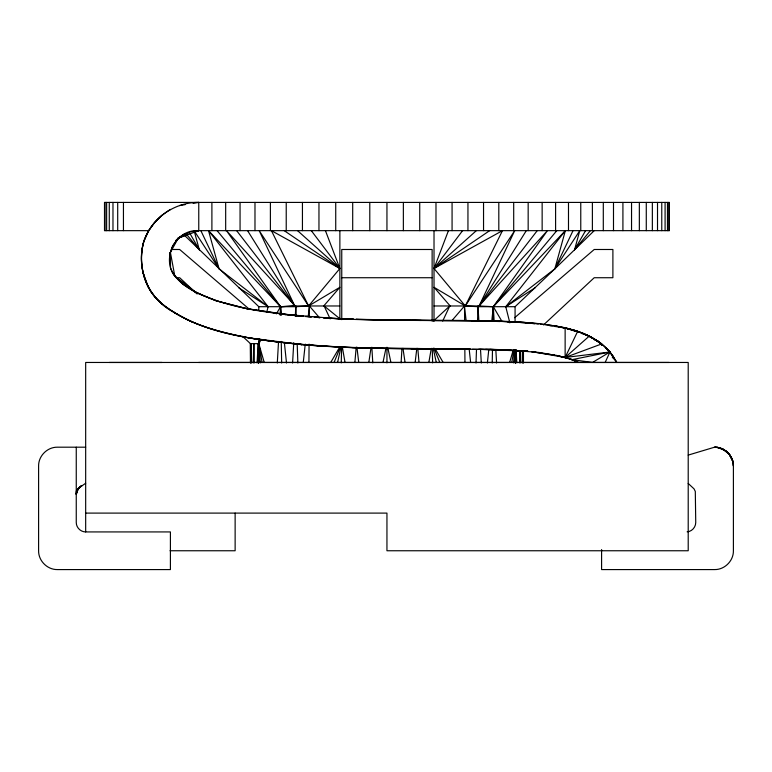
<?xml version="1.0" encoding="UTF-8"?>
<svg xmlns="http://www.w3.org/2000/svg" width="772" height="772" viewBox="0 0 772 772"><rect width="100%" height="100%" fill="white"/><g stroke="black" fill="none" stroke-linecap="round" stroke-linejoin="round"><path stroke-width="1.16" d="M258.755 362.859L258.803 338.869M515.281 362.859L515.3 349.639M251.17 362.859L251.296 343.637L251.701 362.859M515.426 362.859L515.503 349.639M308.935 361.991L309.07 344.109M309.282 316.703L309.369 305.973L295.85 306.696L258.803 306.696L183.939 234.823M515.571 362.859L515.696 349.639M523.281 362.859L523.387 350.845M492.227 362.994L492.478 349.822M493.028 321.075L493.298 306.696L547.416 230.654L479.113 305.973L478.032 306.696L464.512 305.973L452.18 320.322M519.604 362.859L519.855 350.845M522.181 362.859L522.441 350.845M253.399 362.859L253.872 343.637L254.278 362.859M341.243 362.859L341.658 347.236M476.015 362.994L476.488 349.822M477.521 321.075L478.032 305.973M257.086 362.859L258.128 343.637L258.311 362.859M277.293 362.994L278.547 341.436M280.091 315.082L280.583 306.696L226.466 230.654L295.85 306.696L296.197 316.279M292.578 362.994L293.756 342.633M295.29 316.279L295.85 305.973M401.093 362.859L401.971 348.442M513.573 362.859L514.615 349.639M354.869 362.464L356.191 347.168M292.627 315.304L246.886 308.694L216.372 300.868L196.271 292.675L182.877 284.212L174.945 276.308C160.856 258.523 175.534 228.869 198.761 230.654L198.761 202.418C174.511 202.061 151.264 218.322 143.814 241.453C137.387 263.773 144.123 290.349 163.017 304.66C202.418 334.923 254.316 339.362 301.958 344.611C357.88 349.398 414.062 348.722 470.138 349.04M169.589 261.322L170.4 252.386L178.264 238.162L184.576 233.945M170.197 254.548L170.4 252.386L174.819 276.144L178.747 280.091M487.373 362.994L488.763 349.822M491.793 321.075L493.298 306.696L556.805 230.654M303.319 361.991L305.249 344.109M308.211 316.703L309.369 305.973L319.396 317.63M85.673 483.233L78.261 488.464L76.254 494.273L76.312 490.876M415.143 362.464L416.832 348.346M368.823 362.464L370.927 348.346M81.687 485.742L78.165 488.589L76.254 494.273L77.219 490.114L79.69 486.997L81.687 485.742L78.261 488.464L76.312 493.26L78.146 488.618L80.684 486.283M428.846 362.464L431.307 348.346M511.778 362.464L514.046 349.523M382.98 362.464L385.952 348.346M337.586 362.464L340.973 347.168M259.971 339.014L258.803 343.637L260.309 362.859M266.668 312.467L268.125 306.696L208.527 230.654L219.055 268.868L268.125 306.696L238.866 287.85M509.838 322.86L505.757 306.696L554.827 268.868L574.551 249.79L579.782 230.654L554.827 268.868L515.078 306.696L478.032 306.696L478.872 321.075M494.138 321.075L493.298 306.696L565.355 230.654L554.827 268.868L573.027 230.654M509.752 362.078L513.081 350.556M170.342 252.685L172.561 245.969L178.264 238.162L190.433 231.87L198.761 230.654L178.264 238.162L176.103 240.42L179.355 237.361M76.496 492.179L77.219 490.114L79.95 486.794M448.445 230.654L434.018 268.502L465.294 305.973L514.712 230.654L479.113 305.973L434.018 305.973M334.064 362.464L340.394 346.956M161.956 215.205L154.535 222.597L148.706 230.654L143.746 241.665C148.33 228.058 158.192 216.642 170.515 209.415M605.142 362.464L609.967 352.003C592.973 332.143 565.326 326.517 540.506 324.134M442.713 321.036L449.767 305.973L434.018 320.515L355.998 319.318L390.902 320.177M602.72 345.113L600.153 342.7L589.287 336.081L577.678 331.323L565.133 357.475L532.207 351.694M594.218 230.654L574.551 249.79L585.581 230.654M330.918 362.116L339.941 346.715M261.225 339.526L258.803 343.637L262.104 362.464M276.347 313.886L280.583 306.696L294.769 305.973L339.873 305.973M501.771 321.065L493.298 306.696L479.113 305.973L526.321 230.654M175.485 241.916L178.264 238.162L182.462 236.029M462.582 230.654L434.018 268.502L502.466 230.654L465.294 305.973L434.018 287.3L450.182 305.973M479.113 305.973L537.235 230.654M565.355 230.654L505.757 306.696L535.015 287.85M574.551 249.79L590.397 230.654M323.709 305.973L339.873 287.3L308.588 305.973L259.18 230.654L294.769 305.973L280.583 306.696L208.527 230.654M175.891 240.681L179.886 236.811M543.546 324.925L594.218 277.727L612.891 277.727L612.891 249.491L594.218 249.491L514.625 317.746M476.343 230.654L434.018 268.502L489.66 230.654M432.127 320.505C476.507 321.084 521.361 319.077 565.133 327.82L565.133 357.475L601.735 343.916L589.287 336.081L565.133 357.475L557.403 355.631M616.751 362.464L609.562 351.53L605.287 347.516L608.867 350.7L613.064 356.162L616.751 362.464L609.967 352.003L592.471 362.464L572.139 359.627L556.303 355.371L568.26 358.44M178.264 238.162L186.978 234.37M688.209 455.104L714.573 447.191C724.638 446.959 733.632 455.962 733.4 466.027L733.4 550.754C733.612 560.819 724.638 569.794 714.573 569.582L601.591 569.582L601.591 549.577M609.967 352.003L572.139 359.627L565.133 357.475L609.967 352.003C596.071 336.167 574.957 328.949 554.576 326.421M179.548 205.555L185.193 204.628M193.106 203.335L198.761 202.418M687.138 531.821C691.886 531.59 695.746 527.208 695.746 522.509L695.302 491.426L694.028 488.85L688.209 483.436M196.686 230.857L198.761 230.654M148.706 230.654L104.5 230.654L104.5 202.418L669.382 202.418L669.382 230.654L196.349 230.654M171.5 249.491L179.664 249.491L249.192 309.118M176.161 277.727L179.664 277.727L197.14 294.007M341.755 277.727L432.127 277.727M85.673 447.191L57.427 447.191C47.362 446.988 38.388 455.962 38.6 466.027L38.6 550.754C38.388 560.819 47.362 569.794 57.427 569.582L170.409 569.582L170.409 531.927L85.673 531.927C80.635 531.956 76.225 527.546 76.254 522.509L76.254 447.191M85.673 513.1L386.946 513.1L386.946 550.754L688.209 550.754L688.209 362.464L85.673 362.464L85.673 531.927M170.043 550.754L235.132 550.754L235.132 513.1M323.545 317.842C394.994 322.899 466.838 317.302 538.161 323.873M411.08 348.799L469.994 349.301M412.595 320.409L497.371 321.094L538.991 323.593M431.673 320.496L434.018 320.515L431.635 320.496M377.527 319.936L421.184 320.457M472.387 349.33L503.566 349.668L518.61 350.623M453.444 348.963L470.148 349.195M479.702 349.33L503.566 349.668L538.711 352.428L550.436 354.387M192.894 322.32C176.016 313.886 157.391 304.583 148.282 287.107C141.247 273.114 139.607 256.545 143.814 241.453C135.775 268.367 148.407 299.15 173.536 312.071C196.194 326.537 222.809 332.607 248.816 337.866C306.638 347.265 365.33 348.317 423.78 348.876M485.656 349.32L503.566 349.668L351.916 347.612M471.325 320.67L500.111 321.538M507.31 321.75L522.905 322.223L529.939 323.159M323.593 317.832L342.257 318.807L333.851 318.45C286.229 314.214 235.614 312.901 192.392 290.214M330.165 318.884L324.124 305.973L339.873 318.74L353.701 319.232M363.737 347.998L339.873 347.12L293.958 343.878L301.958 344.611L248.816 337.866M333.851 318.45L353.605 319.203M478.543 349.32L527.874 351.212L522.084 350.845M339.381 318.498L341.793 318.604M339.873 318.74L341.755 318.826M489.824 349.349L499.339 349.812M505.284 350.102L527.874 351.212M338.783 318.566L342.285 318.74M305.355 316.51L311.029 316.945M314.436 317.205L320.11 317.639L314.185 317.109M293.958 343.878L320.11 346.001M303.512 316.153L283.363 314.339L300.79 316.124L294.962 315.545M305.886 316.366L311.811 316.896M301.958 344.611C262.702 340.529 222.548 336.013 186.322 319.261M726.037 451.089L729.511 454.563L723.383 449.381L718.983 447.721L714.573 447.191C724.628 447.007 733.603 455.953 733.4 466.027L732.763 461.154L729.212 454.187M532.284 323.468L534.629 323.777M549.886 325.794L552.231 326.112M531.426 351.733L555.116 355.197M285.64 314.609L246.886 308.694L216.372 300.868M552.781 354.782L555.126 355.168M723.982 449.719L717.024 447.355L719.446 447.837M553.418 325.523L574.889 330.435M593.697 339.439L598.088 341.224L602.507 345.19L598.097 341.224L583.478 333.465L565.133 327.82L577.678 331.323M565.133 327.82L576.115 331.574M581.596 333.456L589.287 336.081M718.983 447.721L726.356 451.34M576.694 361.634L569.35 358.719L578.788 362.464M216.807 301.012C199.292 294.228 178.284 286.759 170.515 267.971L170.4 252.386L170.419 255.937M596.872 341.301L600.153 342.7L602.421 345.393M173.536 312.071L176.865 314.117M723.383 449.381L729.405 454.418L731.962 458.819M284.221 230.654L339.873 268.502L308.588 305.973L271.416 230.654L339.873 268.502L325.437 230.654M174.819 276.144L196.271 292.675M297.548 230.654L339.873 268.502L311.299 230.654M606.03 348.355L609.562 351.53M162.284 304.081L156.311 298.532L150.965 291.71M242.562 336.312L250.427 343.637L258.803 343.637L264.13 362.078M600.587 343.714L602.256 345.373M611.405 354.502L613.064 356.162M612.225 357.069L613.73 358.874M217.077 230.654L280.583 306.696L281.462 315.082M186.506 234.302L199.33 249.79L194.409 231.783M236.647 230.654L294.769 305.973L247.561 230.654M172.33 272.4L174.945 276.308M194.756 231.668L219.055 268.868L200.855 230.654M729.405 454.418L732.898 461.685M435.138 348.77L442.964 362.116M190.047 233.684L199.33 249.79M148.282 287.107L142.897 272.169M433.941 348.066L439.818 362.464M433.169 348.346L436.296 362.464M387.93 348.346L390.912 362.464M732.753 461.145L733.246 463.615M342.363 347.168L345.036 362.464M402.965 348.346L405.059 362.464M356.915 347.168L358.739 362.464M466.056 320.274L464.512 305.973L464.628 320.274M469.154 348.876L470.563 361.991M284.366 342.633L286.508 362.994M417.797 348.346L419.013 362.464M371.843 347.236L372.789 362.859M495.827 349.822L496.589 362.994M480.541 349.822L481.303 362.994M516.082 349.639L516.796 362.859M297.181 343.829L297.867 362.994M432.262 348.442L432.638 362.859M520.193 350.845L520.482 362.859M280.583 306.696L280.738 315.082M281.249 341.436L281.655 362.994M250.61 362.859L250.427 343.637L250.427 362.859M464.84 348.876L464.947 361.991M522.634 350.845L522.712 362.859M258.35 343.637L258.456 362.859M515.098 349.639L515.127 362.859M258.572 343.637L258.601 362.859M669.199 362.464L198.645 362.464M668.899 202.418L668.899 230.654M667.471 202.418L667.471 230.654M665.088 202.418L665.088 230.654M661.768 202.418L661.768 230.654M657.512 202.418L657.512 230.654M652.35 202.418L652.35 230.654M646.28 202.418L646.28 230.654M639.341 202.418L639.341 230.654M631.544 202.418L631.544 230.654M622.917 202.418L622.917 230.654M613.489 202.418L613.489 230.654M603.299 202.418L603.299 230.654M592.385 202.418L592.385 230.654M580.766 202.418L580.766 230.654M568.491 202.418L568.491 230.654M555.599 202.418L555.599 230.654M542.147 202.418L542.147 230.654M528.164 202.418L528.164 230.654M523.455 350.845L523.455 362.859M515.078 306.696L515.078 322.185M513.698 202.418L513.698 230.654M498.808 202.418L498.808 230.654M483.542 202.418L483.542 230.654M467.948 202.418L467.948 230.654M452.074 202.418L452.074 230.654M435.987 202.418L435.987 230.654M434.018 230.654L434.018 321.277M432.127 320.872L432.127 249.491L341.755 249.491L341.755 319.666M419.727 202.418L419.727 230.654M403.36 202.418L403.36 230.654M386.946 202.418L386.946 230.654M386.946 347.236L386.946 362.859M369.788 202.418L369.788 230.654M352.698 202.418L352.698 230.654M339.873 230.654L339.873 318.923M335.733 202.418L335.733 230.654M318.961 202.418L318.961 230.654M302.441 202.418L302.441 230.654M286.229 202.418L286.229 230.654M270.393 202.418L270.393 230.654M258.803 306.696L258.803 310.276M254.982 202.418L254.982 230.654M240.063 202.418L240.063 230.654M225.675 202.418L225.675 230.654M211.895 202.418L211.895 230.654M162.033 362.464L109.392 362.464M123.443 202.418L123.443 230.654M117.701 202.418L117.701 230.654M112.973 202.418L112.973 230.654M109.277 202.418L109.277 230.654M106.632 202.418L106.632 230.654M105.031 202.418L105.031 230.654"/></g></svg>
